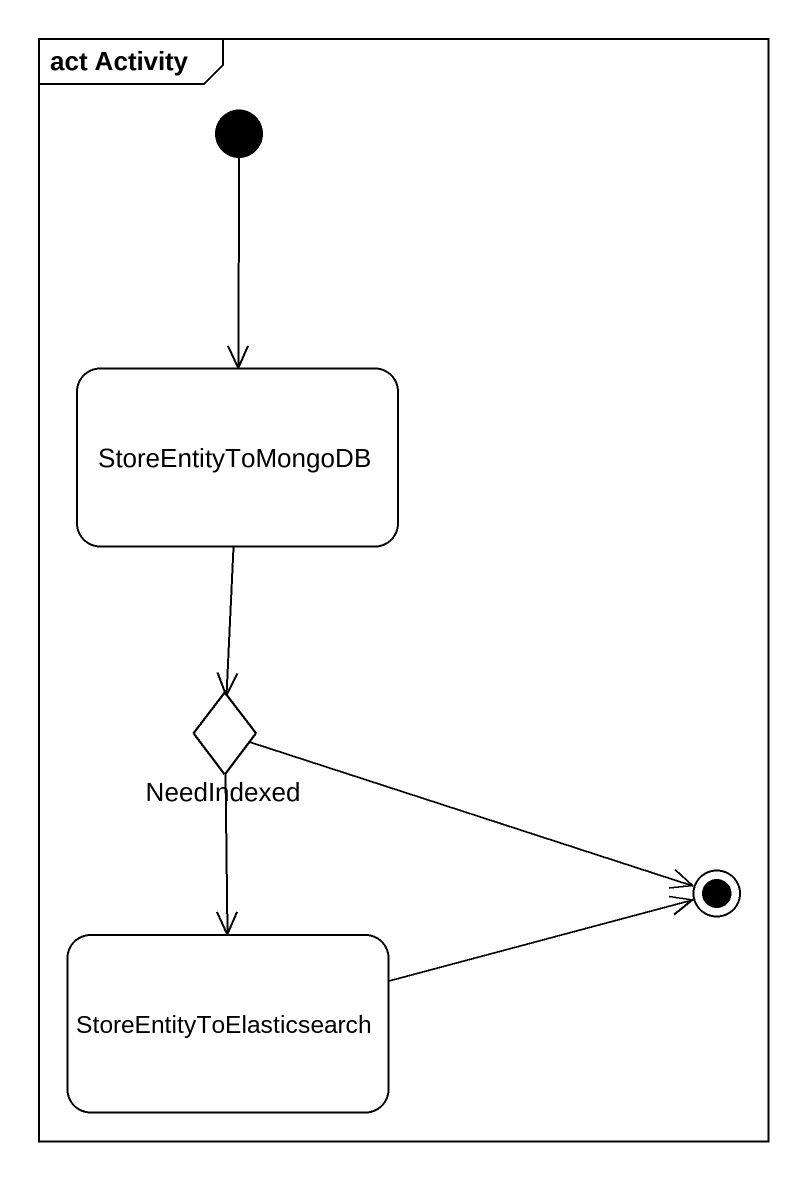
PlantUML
@startuml
mainframe act Activity
hide empty description
state StoreEntityToMongoDB
state NeedIndexed <<choice>>
state StoreEntityToElasticsearch
[*] --> StoreEntityToMongoDB
StoreEntityToMongoDB --> NeedIndexed
NeedIndexed --> StoreEntityToElasticsearch
NeedIndexed -right-> [*]
StoreEntityToElasticsearch -right-> [*]
@enduml
